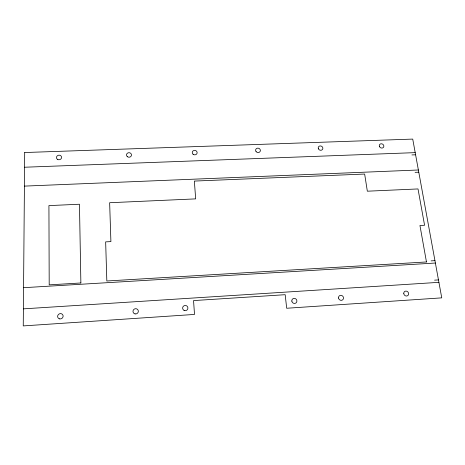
<?xml version="1.0" encoding="UTF-8"?>
<svg xmlns="http://www.w3.org/2000/svg" width="465" height="465" viewBox="0 0 465 465"><rect width="100%" height="100%" fill="white"/><g stroke="black" fill="none" stroke-linecap="round" stroke-linejoin="round"><path stroke-width="0.7" d="M434.601 280.151L438.466 279.907M23.39 308.859L438.914 282.336M23.57 287.696L435.385 263.033M431.113 260.877L434.949 260.644M415.088 172.341L418.779 172.184M24.418 186.11L418.378 169.992M411.932 154.926L415.594 154.787M24.575 167.231L415.204 152.63M24.697 152.532L23.25 325.913L194.51 314.433L193.55 300.588L285.179 294.694L286.69 308.254L441.75 297.862L412.728 139.087L24.697 152.532M426.463 261.958L106.828 280.994L105.654 241.876L110.903 241.602L109.641 202.728L195.672 198.881L194.358 181.077L364.653 174.044L367.338 191.202L418.012 188.935L424.58 225.252L419.947 225.496L426.463 261.958M80.875 282.97L49.197 284.859L48.924 205.606L79.457 204.24L80.875 282.97M59.683 318.897A2.807 2.627 -31.7 0 0 63.031 315.398A2.807 2.627 -31.7 0 0 58.404 314.509A2.807 2.627 -31.7 0 0 59.683 318.897M135.077 313.91A2.703 2.621 -26.8 0 0 138.221 310.469A2.703 2.621 -26.8 0 0 133.682 309.591A2.703 2.621 -26.8 0 0 135.077 313.91M184.099 310.405A2.639 2.604 -4.7 0 0 187.901 307.888A2.639 2.604 -4.7 0 0 183.803 305.9A2.639 2.604 -4.7 0 0 184.099 310.405M403.789 293.717A2.592 2.331 48.4 0 0 407.77 295.618A2.592 2.331 48.4 0 0 407.049 291.334A2.592 2.331 48.4 0 0 403.789 293.717M338.537 298.001A2.598 2.412 47.5 0 0 342.554 299.931A2.598 2.412 47.5 0 0 341.955 295.583A2.598 2.412 47.5 0 0 338.537 298.001M291.834 301.07A2.604 2.476 45.9 0 0 295.874 303.017A2.604 2.476 45.9 0 0 295.362 298.617A2.604 2.476 45.9 0 0 291.834 301.07M57.77 159.507A2.569 2.296 -8.4 0 0 61.595 157.373A2.569 2.296 -8.4 0 0 57.73 155.519A2.569 2.296 -8.4 0 0 57.77 159.507M127.3 156.635A2.499 2.273 -0.2 0 0 131.426 155.461A2.499 2.273 -0.2 0 0 128.247 152.793A2.499 2.273 -0.2 0 0 127.3 156.635M379.475 146.562A2.366 2.069 31.3 0 0 383.422 147.388A2.366 2.069 31.3 0 0 381.8 143.825A2.366 2.069 31.3 0 0 379.475 146.562M318.38 148.754A2.383 2.127 26.3 0 0 322.385 149.591A2.383 2.127 26.3 0 0 320.844 145.981A2.383 2.127 26.3 0 0 318.38 148.754M256.058 151.526A2.406 2.186 19 0 0 260.173 151.375A2.406 2.186 19 0 0 257.761 148.137A2.406 2.186 19 0 0 256.058 151.526M193.103 154.258A2.447 2.232 9.7 0 0 197.096 153.107A2.447 2.232 9.7 0 0 193.911 150.474A2.447 2.232 9.7 0 0 193.103 154.258"/></g></svg>
